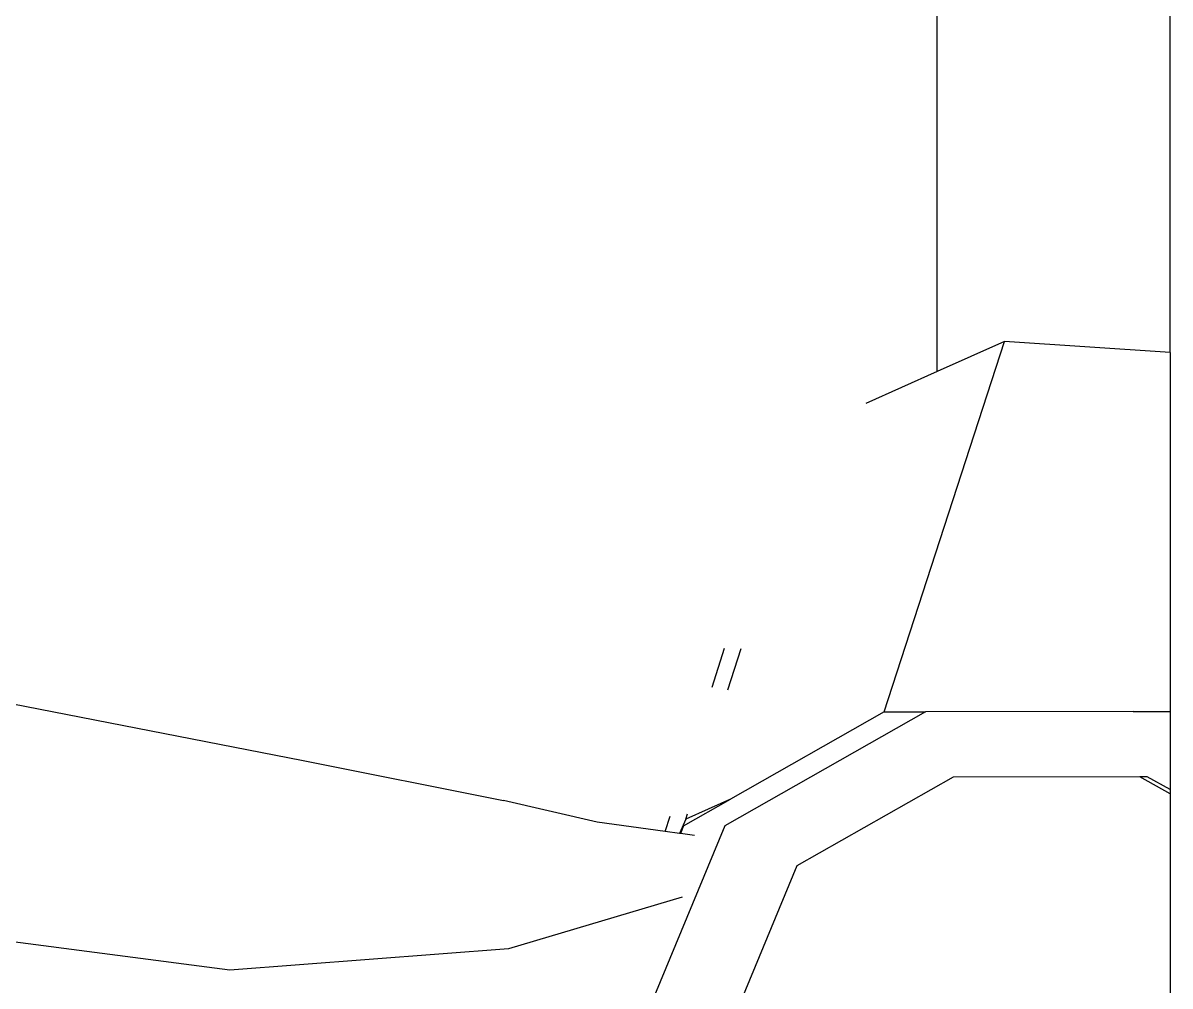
# Model space of a CAD drawing. Extents: x -24961 to 905641, y -154323 to 635957.
# Drawn here: x 396141.5 to 396253.6, y -143330.2 to -143236.1 of the extents above; entities that cross this region are included whole.
import ezdxf

# ---------------------------------------------------------------- set-up
doc = ezdxf.new("R2010")
doc.units = 0
doc.header["$LTSCALE"] = 1000
doc.header["$MEASUREMENT"] = 0

msp = doc.modelspace()

# ---------------------------------------------------------------- linework, layer by layer
for p, q in [((396253.61, -143268.28), (396253.61, -140057.9)), ((396230.86, -143270.14), (396230.86, -143221.05)), ((396225.69, -143303.39), (396237.43, -143267.2)), ((396237.43, -143267.2), (396230.86, -143270.14)), ((396253.61, -143268.28), (396237.43, -143267.2)), ((396253.61, -143268.28), (396253.61, -143303.33)), ((396230.86, -143270.14), (396223.87, -143273.26)), ((396208.86, -143300.97), (396210.09, -143297.17)), ((396210.39, -143301.24), (396211.7, -143297.19)), ((396130.86, -143300.69), (396168.92, -143308.12)), ((396249.99, -143303.33), (396229.72, -143303.39)), ((396249.99, -143303.33), (396253.61, -143303.33)), ((396253.61, -143303.33), (396253.61, -143310.96)), ((396229.72, -143303.39), (396210.11, -143314.51)), ((396225.69, -143303.39), (396210.66, -143311.92)), ((396225.69, -143303.39), (396229.72, -143303.39)), ((396168.92, -143308.12), (396188.48, -143312.04)), ((396232.43, -143309.77), (396217.14, -143318.43)), ((396250.65, -143309.72), (396232.43, -143309.77)), ((396251.38, -143309.71), (396250.65, -143309.72)), ((396253.61, -143311.37), (396250.65, -143309.72)), ((396253.61, -143310.96), (396251.38, -143309.71)), ((396253.61, -143310.96), (396253.61, -143311.37)), ((396197.65, -143314.16), (396188.48, -143312.04)), ((396206.08, -143314.51), (396210.66, -143311.92)), ((396210.66, -143311.92), (396206.29, -143313.87)), ((396253.61, -143311.37), (396253.61, -143353.32)), ((396206.29, -143313.87), (396206.46, -143313.33)), ((396204.29, -143315.06), (396197.65, -143314.16)), ((396210.11, -143314.51), (396202.68, -143332.43)), ((396204.29, -143315.06), (396204.77, -143313.57)), ((396206.29, -143313.87), (396205.69, -143315.25)), ((396206.08, -143314.51), (396205.77, -143315.26)), ((396205.69, -143315.25), (396204.29, -143315.06)), ((396205.77, -143315.26), (396205.69, -143315.25)), ((396207.13, -143315.44), (396205.77, -143315.26)), ((396217.14, -143318.43), (396211.35, -143332.41)), ((396205.94, -143321.48), (396188.98, -143326.52)), ((396161.76, -143328.62), (396134.78, -143325.08)), ((396188.98, -143326.52), (396161.76, -143328.62))]:
    msp.add_line(p, q)

doc.saveas('drawing.dxf')
